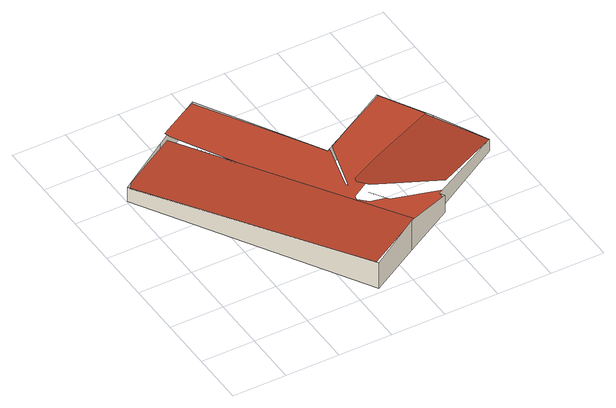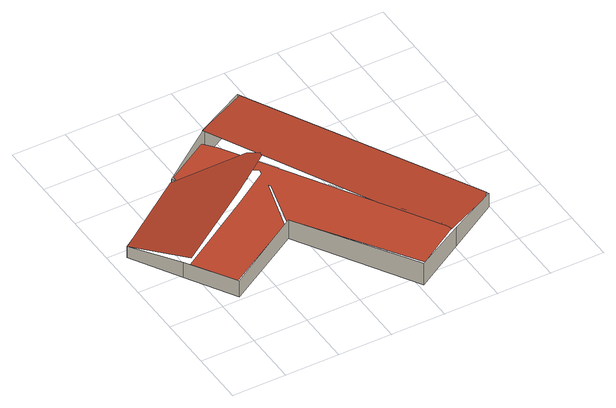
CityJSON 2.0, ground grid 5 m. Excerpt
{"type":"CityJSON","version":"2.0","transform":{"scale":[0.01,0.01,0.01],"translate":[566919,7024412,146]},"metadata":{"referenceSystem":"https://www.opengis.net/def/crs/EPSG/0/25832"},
"CityObjects":{
"building1":{"type":"Building","geometry":[{"type":"MultiSurface","lod":"2","boundaries":[[[0,1,2,3,4]],[[5,6,7,8,9,10,11]],[[12,13,14,15,16,17,18,19,20,21,22,23,24,25,26,27,28,29,30,31,32,33],[34,35,12]],[[36,37,38,39]],[[40,41,37,36]],[[42,43,41,40]],[[44,31,43,42]],[[45,46,31,44]],[[47,48,46,45]],[[49,50,48,47]],[[51,16,50,49]],[[52,53,16,51]],[[54,55,53,52]],[[39,38,55,54]]],"semantics":{"surfaces":[{"type":"RoofSurface"},{"type":"WallSurface"}],"values":[0,0,0,1,1,1,1,1,1,1,1,1,1,1]}}]}
},
"vertices":[
[62,2063,202],[22,2003,199],[1195,73,324],[1706,340,370],[558,2322,247],[1830,1143,383],[1504,933,446],[1493,895,448],[1580,824,429],[2222,696,295],[2853,1077,171],[2523,1542,247],[599,2208,296],[1642,457,248],[1730,354,244],[2124,579,229],[2128,640,229],[2174,668,227],[1733,775,245],[1632,927,250],[1718,797,246],[1580,824,252],[1493,895,255],[1504,933,255],[1830,1143,243],[2554,1577,215],[2329,1954,225],[1669,1576,250],[1530,1081,254],[1516,1103,255],[1631,1554,252],[1606,1539,253],[943,2586,283],[554,2355,298],[573,2296,297],[1492,709,255],[6,2030,52],[6,2030,199],[1206,54,324],[1206,54,52],[481,2312,52],[481,2312,247],[960,2596,52],[960,2596,283],[1606,1539,52],[2322,1965,52],[2322,1965,225],[2587,1522,52],[2587,1522,215],[2856,1073,52],[2856,1073,171],[2128,640,52],[2153,596,52],[2153,596,229],[1681,326,52],[1681,326,370]
]}
